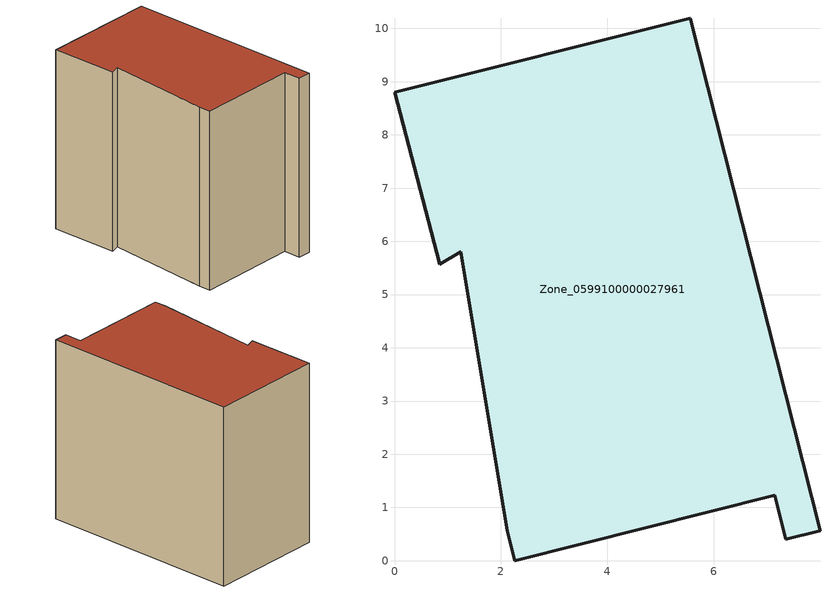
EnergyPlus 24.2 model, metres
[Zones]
Zone_0599100000027961
 floor ground (C_G): 0.85,5.57 0,8.8 5.55,10.19 7.99,0.56 7.35,0.4 7.14,1.23 2.26,0 2.12,0.56 1.24,5.81 z0
 wall outside (C_F): 0,8.8 0.85,5.57 1.24,5.81 2.12,0.56 2.26,0 7.14,1.23 7.35,0.4 7.99,0.56 5.55,10.19 0,8.8 z0:8.93
 roof outside (C_R): 1.24,5.81 2.12,0.56 2.26,0 7.14,1.23 7.35,0.4 7.99,0.56 5.55,10.19 0,8.8 0.85,5.57 z8.93
[BUILDING]
Pand.0599100000027961: North Axis=0; Terrain=City; Loads Convergence Tolerance Value=0.04; Temperature Convergence Tolerance Value=0.4; Solar Distribution=FullExterior; Maximum Number of Warmup Days=25; Minimum Number of Warmup Days=1
[Site:Location]
Rotterdam.The.Hague.AP_ZH_NLD Design_Conditions: Latitude=51.96; Longitude=4.45; Time Zone=1; Elevation=-4.5
[SITE:GROUNDTEMPERATURE:BUILDINGSURFACE]
18, 18, 18, 18, 18, 18, 18, 18, 18, 18, 18, 18
[MATERIAL] Thermal Absorptance=0.9; Solar Absorptance=0.7; Visible Absorptance=0.7
Name | Roughness | Thickness | Conductivity | Density | Specific Heat
G.TC.1975-1991 | MediumSmooth | 0.15 | 0.288461 | 540 | 1210
F.TC.1975-1991 | Rough | 0.3 | 0.230769 | 1920 | 840
R.TC.1975-1991 | MediumRough | 0.2 | 0.153846 | 1500 | 1000
[CONSTRUCTION]
C_G: G.TC.1975-1991
C_F: F.TC.1975-1991
C_R: R.TC.1975-1991
[ZONE]
Zone_0599100000027961: Type=1; Multiplier=1; Ceiling Height=Autocalculate; Volume=Autocalculate; Floor Area=autocalculate; Part of Total Floor Area=Yes
[ZONEINFILTRATION:DESIGNFLOWRATE]
Infil_Zone_0599100000027961: Zone or ZoneList or Space or SpaceList=Zone_0599100000027961; Schedule=AlwaysOn; Design Flow Rate Calculation Method=Flow/Area; Flow Rate per Floor Area=0.003; Constant Term Coefficient=1; Temperature Term Coefficient=0; Velocity Term Coefficient=0; Velocity Squared Term Coefficient=0
[HVACTEMPLATE:ZONE:IDEALLOADSAIRSYSTEM]
Zone_0599100000027961: Maximum Heating Supply Air Temperature=50; Minimum Cooling Supply Air Temperature=13; Maximum Heating Supply Air Humidity Ratio=0.0156; Minimum Cooling Supply Air Humidity Ratio=0.0077; Heating Limit=NoLimit; Cooling Limit=NoLimit; Dehumidification Control Type=ConstantSensibleHeatRatio; Cooling Sensible Heat Ratio=0.7; Dehumidification Setpoint=60; Humidification Control Type=None; Humidification Setpoint=30; Outdoor Air Method=None; Outdoor Air Flow Rate per Person=0.00944; Outdoor Air Flow Rate per Zone Floor Area=0; Outdoor Air Flow Rate per Zone=0; Demand Controlled Ventilation Type=None; Outdoor Air Economizer Type=NoEconomizer; Heat Recovery Type=None; Sensible Heat Recovery Effectiveness=0.7; Latent Heat Recovery Effectiveness=0.65
[ZONECONTROL:THERMOSTAT]
ThermostatControl_Zone_0599100000027961: Zone or ZoneList=Zone_0599100000027961; Control Type Schedule=DualSetpointControlType; Control 1=Thermostat_Zone_0599100000027961; Temperature Difference Between Cutout And Setpoint=0
[THERMOSTATSETPOINT:DUALSETPOINT]
Thermostat_Zone_0599100000027961: Heating Setpoint Temperature Schedule=HeatingSetpoint_Zone_0599100000027961; Cooling Setpoint Temperature Schedule=CoolingSetpoint_Zone_0599100000027961
[SCHEDULE:COMPACT]
HeatingSetpoint_Zone_0599100000027961: Through: 12/31, For: AllDays, Until: 24:00, 21
CoolingSetpoint_Zone_0599100000027961: Through: 12/31, For: AllDays, Until: 24:00, 24
DualSetpointControlType: Through: 12/31, For: AllDays, Until: 24:00, 4
AlwaysOn: Through: 12/31, For: AllDays, Until: 24:00, 1
